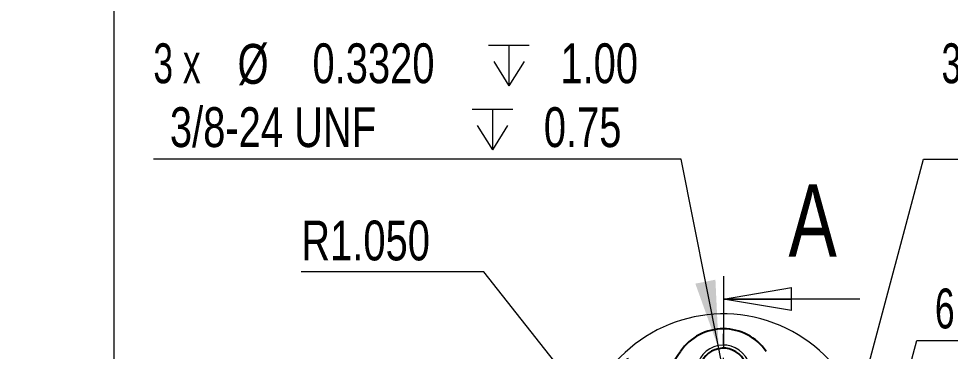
# Model space of a CAD drawing. Header units: inches. Extents: x 0 to 13.3, y 0 to 8.2.
# Drawn here: x 0 to 3.228, y 4.014 to 5.165 of the extents above; entities that cross this region are included whole.
import ezdxf

# ---------------------------------------------------------------- set-up
doc = ezdxf.new("R2010")
doc.units = ezdxf.units.IN
doc.header["$MEASUREMENT"] = 0
doc.linetypes.add('CENTER', pattern=[0.39999999999999997, 0.25, -0.05, 0.05, -0.05])
doc.linetypes.add('CENTERX2', pattern=[0.7999999999999999, 0.5, -0.1, 0.1, -0.1])
doc.styles.add('SLDTEXTSTYLE0', font='TXT', dxfattribs={"width": 0.75})
doc.styles.add('SLDTEXTSTYLE2', font='TXT', dxfattribs={"width": 0.6666666666666666})
doc.dimstyles.new('SLDDIMSTYLE1', dxfattribs={"dimtxt": 0.1377952755905512, "dimasz": 0.2362204724409449, "dimexe": 0, "dimexo": 0.0625, "dimgap": 0.0344488188976378, "dimtad": 0, "dimtih": 1, "dimtoh": 1, "dimdec": 3, "dimlfac": 2, "dimrnd": 1e-09, "dimzin": 4, "dimdsep": 46, "dimtxsty": 'SLDTEXTSTYLE0', "dimblk1": 'NONE', "dimblk2": 'NONE', "dimsah": 1, "dimcen": 0, "dimadec": 0, "dimazin": 1, "dimtfac": 1, "dimtdec": 3, "dimtofl": 0, "dimtmove": 0, "dimatfit": 3, "dimldrblk": 'NONE', "dimfxl": 0, "dimfrac": 2, "dimtolj": 1, "dimtzin": 12, "dimarcsym": 0})
doc.dimstyles.new('SLDDIMSTYLE5', dxfattribs={"dimtxt": 0.1377952755905512, "dimasz": 0.2362204724409449, "dimexe": 0, "dimexo": 0.0625, "dimgap": 0.0344488188976378, "dimtad": 0, "dimtih": 1, "dimtoh": 1, "dimdec": 3, "dimlfac": 2, "dimrnd": 1e-09, "dimzin": 4, "dimdsep": 46, "dimtxsty": 'SLDTEXTSTYLE0', "dimsah": 1, "dimcen": 0, "dimadec": 0, "dimazin": 1, "dimtfac": 1, "dimtdec": 3, "dimtofl": 0, "dimtmove": 0, "dimatfit": 3, "dimfxl": 0, "dimfrac": 2, "dimtolj": 1, "dimtzin": 12, "dimarcsym": 0})
doc.dimstyles.new('SLDDIMSTYLE7', dxfattribs={"dimtxt": 0.1377952755905512, "dimasz": 0.2362204724409449, "dimexe": 0, "dimexo": 0.0625, "dimgap": 0.0344488188976378, "dimtad": 0, "dimtih": 1, "dimtoh": 1, "dimdec": 4, "dimlfac": 2, "dimrnd": 1e-09, "dimzin": 0, "dimdsep": 46, "dimtxsty": 'SLDTEXTSTYLE0', "dimblk1": 'NONE', "dimsah": 1, "dimcen": 0, "dimadec": 0, "dimazin": 0, "dimtfac": 1, "dimtmove": 0, "dimatfit": 3, "dimldrblk": 'NONE', "dimfxl": 0, "dimfrac": 2, "dimtolj": 1, "dimtzin": 12, "dimarcsym": 0})
doc.dimstyles.new('SLDDIMSTYLE8', dxfattribs={"dimtxt": 0.1377952755905512, "dimasz": 0.2362204724409449, "dimexe": 0, "dimexo": 0.0625, "dimgap": 0.0344488188976378, "dimtad": 0, "dimtih": 1, "dimtoh": 1, "dimdec": 4, "dimlfac": 2, "dimrnd": 1e-09, "dimdsep": 46, "dimtxsty": 'SLDTEXTSTYLE0', "dimblk1": 'NONE', "dimsah": 1, "dimcen": 0, "dimadec": 0, "dimazin": 2, "dimtfac": 1, "dimtdec": 4, "dimtmove": 0, "dimatfit": 3, "dimldrblk": 'NONE', "dimfxl": 0, "dimfrac": 2, "dimtolj": 1, "dimtzin": 12, "dimarcsym": 0})

# ---------------------------------------------------------------- blocks, each defined once
blk = doc.blocks.new('_D_1')
at = {"color": 7, "linetype": 'Continuous', "lineweight": 18, "insert": (9.609786689556502, 4.596167682031187), "char_height": 0.1377952755905512, "attachment_point": 1, "style": 'SLDTEXTSTYLE0'}
blk.add_mtext('R10.000', dxfattribs=at)
blk = doc.blocks.new('_None')
blk = doc.blocks.new('_D_6')
at = {"color": 7, "linetype": 'Continuous', "lineweight": 0}
for p, q in [((1.611446070916776, 4.289047135150743), (0.979200832662387, 4.289047135150743)), ((2.115074407114127, 3.653665048366869), (1.611446070916776, 4.289047135150743)), ((2.441189200815236, 3.242235660343501), (2.115074407114127, 3.653665048366869))]:
    blk.add_line(p, q, dxfattribs=at)
at = {"color": 7, "linetype": 'Continuous', "lineweight": 18}
blk.add_arc((2.441189200815236, 3.242235660343501), 0.8168865019611575, 113.7775198076361, 132.6903194684805, dxfattribs=at)
blk.add_solid([(2.115074407114127, 3.653665048366869), (1.996109104303056, 3.860795130291969), (1.940573078923074, 3.816775135641651)], dxfattribs=at)
at = {"color": 7, "linetype": 'Continuous', "lineweight": 18, "insert": (0.979200832662387, 4.46667457273259), "char_height": 0.1377952755905512, "attachment_point": 1, "style": 'SLDTEXTSTYLE0'}
blk.add_mtext('R1.050', dxfattribs=at)
blk = doc.blocks.new('SW_SYMBOL_HOLE_DEPTH')
at = {"color": 0, "linetype": 'Continuous', "lineweight": 18}
for p, q in [((0, 34.44881889763779), (31.49606299212599, 34.44881889763779)), ((15.74803149606299, 34.44881889763779), (15.74803149606299, 2.952755905511811)), ((3.937007874015748, 21.8503937007874), (15.74803149606299, 2.952755905511811)), ((27.55905511811024, 21.8503937007874), (15.74803149606299, 2.952755905511811))]:
    blk.add_line(p, q, dxfattribs=at)
blk = doc.blocks.new('_D_8')
at = {"color": 7, "linetype": 'Continuous', "lineweight": 0}
for p, q in [((2.294720545039306, 4.678854267879859), (0.4666131948194145, 4.678854267879859)), ((2.425002433595214, 4.023641978077229), (2.294720545039306, 4.678854267879859)), ((2.457375968035257, 3.860829342609772), (2.425002433595214, 4.023641978077229))]:
    blk.add_line(p, q, dxfattribs=at)
at = {"color": 7, "linetype": 'Continuous', "lineweight": 18}
blk.add_solid([(2.425002433595214, 4.023641978077229), (2.413687132694079, 4.262236986568071), (2.344181691122733, 4.248416580062029)], dxfattribs=at)
at = {"color": 7, "linetype": 'Continuous', "lineweight": 18, "xscale": 0.004470703125, "yscale": 0.004470703125, "zscale": 0.004470703125}
for p in [(1.628083837411439, 4.918817807440573), (1.57068349383844, 4.697962597112142)]:
    blk.add_blockref('SW_SYMBOL_HOLE_DEPTH', p, dxfattribs=at)
at = {"color": 7, "linetype": 'Continuous', "lineweight": 18, "char_height": 0.1377952755905512, "attachment_point": 1}
for s, insert, style in [('3 x', (0.4666131948194145, 5.079442126470562), 'SLDTEXTSTYLE2'), ('%%c', (0.7584712465836287, 5.077336922665056), 'SLDTEXTSTYLE0'), ('0.3320', (1.017956970929065, 5.079442126470562), 'SLDTEXTSTYLE0'), ('1.00', (1.876632131440337, 5.079442126470562), 'SLDTEXTSTYLE0'), ('3/8-24 UNF', (0.5240135383924142, 4.858586916142132), 'SLDTEXTSTYLE0'), ('0.75', (1.819231787867338, 4.858586916142132), 'SLDTEXTSTYLE0')]:
    blk.add_mtext(s, dxfattribs=dict(at, insert=insert, style=style))
blk = doc.blocks.new('_D_9')
at = {"color": 7, "linetype": 'Continuous', "lineweight": 0}
for p, q in [((2.959386710861394, 3.483962371117204), (3.111524052981682, 4.051746661638621)), ((3.111524052981682, 4.051746661638621), (4.888723697958397, 4.051746661638621)), ((2.918946235064126, 3.333036460759537), (2.959386710861394, 3.483962371117204))]:
    blk.add_line(p, q, dxfattribs=at)
at = {"color": 7, "linetype": 'Continuous', "lineweight": 18}
blk.add_solid([(2.959386710861394, 3.483962371117204), (3.054750786226561, 3.702963072579494), (2.986299349717887, 3.721304579712743)], dxfattribs=at)
at = {"color": 7, "linetype": 'Continuous', "lineweight": 18, "xscale": 0.004470703125, "yscale": 0.004470703125, "zscale": 0.004470703125}
blk.add_blockref('SW_SYMBOL_HOLE_DEPTH', (4.284586990330529, 4.070854990870904), dxfattribs=at)
at = {"color": 7, "linetype": 'Continuous', "lineweight": 18, "char_height": 0.1377952755905512, "attachment_point": 1}
for s, insert, style in [('6 x', (3.174024052981683, 4.231479309900894), 'SLDTEXTSTYLE2'), ('%%c', (3.465882104745897, 4.229374106095388), 'SLDTEXTSTYLE0'), ('0.3125', (3.673694600744876, 4.231479309900894), 'SLDTEXTSTYLE0'), ('1.33', (4.533135284359426, 4.231479309900894), 'SLDTEXTSTYLE0')]:
    blk.add_mtext(s, dxfattribs=dict(at, insert=insert, style=style))
blk = doc.blocks.new('_D_10')
at = {"color": 7, "linetype": 'Continuous', "lineweight": 0}
for p, q in [((2.814802249692915, 3.485702138437331), (3.134506399224509, 4.678854267879858)), ((3.134506399224509, 4.678854267879858), (4.9626137494444, 4.678854267879858)), ((2.797202554625944, 3.420019182249674), (2.814802249692915, 3.485702138437331))]:
    blk.add_line(p, q, dxfattribs=at)
at = {"color": 7, "linetype": 'Continuous', "lineweight": 18}
blk.add_solid([(2.814802249692915, 3.485702138437331), (2.91016632505808, 3.704702839899621), (2.841714888549406, 3.72304434703287)], dxfattribs=at)
at = {"color": 7, "linetype": 'Continuous', "lineweight": 18, "xscale": 0.004470703125, "yscale": 0.004470703125, "zscale": 0.004470703125}
for p in [(4.358477041816533, 4.918817807440572), (4.265575268359081, 4.697962597112141)]:
    blk.add_blockref('SW_SYMBOL_HOLE_DEPTH', p, dxfattribs=at)
at = {"color": 7, "linetype": 'Continuous', "lineweight": 18, "char_height": 0.1377952755905512, "attachment_point": 1}
for s, insert, style in [('3 x', (3.197006399224509, 5.079442126470561), 'SLDTEXTSTYLE2'), ('%%c', (3.488864450988723, 5.077336922665055), 'SLDTEXTSTYLE0'), ('0.1360', (3.748350175334159, 5.079442126470561), 'SLDTEXTSTYLE0'), ('1.25', (4.607025335845431, 5.079442126470561), 'SLDTEXTSTYLE0'), ('8-32 UNC', (3.341581401028417, 4.858586916142131), 'SLDTEXTSTYLE0'), ('0.60', (4.514123489055493, 4.858586916142131), 'SLDTEXTSTYLE0')]:
    blk.add_mtext(s, dxfattribs=dict(at, insert=insert, style=style))
blk = doc.blocks.new('SW_CENTERMARKSYMBOL_2')
at = {"color": 0, "linetype": 'Continuous', "lineweight": 18}
for p, q in [((-0.6062177826491056, 1.148425196850396), (-0.6062177826491056, 1.1822125984252)), ((-0.6062177826491056, 0.4484251968503969), (-0.6062177826491056, 1.0992125984252)), ((-0.6062177826491056, 1.050000000000003), (-0.6062177826491056, 1.0992125984252)), ((-0.6062177826491056, 1.050000000000003), (-0.6062177826491056, 1.000787401574806)), ((-0.6062177826491056, 0.9515748031496095), (-0.6062177826491056, 0.9177874015748068)), ((-1.072869084070631, 0.7633951365818807), (-1.094510830169869, 0.7825670376508616)), ((-0.1395664812275812, 0.7633951365818813), (-0.1179247351283428, 0.7825670376508627)), ((-0.9991950547966293, 0.6981290903896044), (-1.03603206943363, 0.7307621134857425)), ((-0.2132405105015825, 0.6981290903896049), (-0.1764034958645818, 0.730762113485743)), ((-0.9991950547966293, 0.6981290903896044), (-0.9623580401596286, 0.6654960672934662)), ((-0.2132405105015825, 0.6981290903896049), (-0.2500775251385832, 0.6654960672934668)), ((-0.9255210255226279, 0.6328630441973281), (-0.9038792794233899, 0.6136911431283472)), ((-0.2869145397755833, 0.6328630441973285), (-0.3085562858748217, 0.6136911431283472)), ((-1.013650344415762, 0.5852312992126033), (-1.043095208144433, 0.6022312992126032)), ((-0.9710309839932998, 0.5606250000000044), (-1.013650344415762, 0.5852312992126033)), ((-0.2414045813049114, 0.5606250000000049), (-0.1987852208824492, 0.5852312992126033)), ((-0.1987852208824492, 0.5852312992126033), (-0.1693403571537783, 0.6022312992126038)), ((-1.197554123440711, 0.5474343134491788), (-1.224978349854909, 0.5565906648188813)), ((-0.9710309839932998, 0.5606250000000044), (-0.9284116235708374, 0.5360187007874059)), ((-0.2414045813049114, 0.5606250000000049), (-0.2840239417273742, 0.5360187007874064)), ((-0.01488144185750121, 0.5474343134491799), (0.0125427845566974, 0.5565906648188819)), ((-1.10419505479663, 0.5162637555948726), (-1.15087458911867, 0.5318490345220257)), ((-0.9284116235708374, 0.5360187007874059), (-0.8989667598421665, 0.5190187007874061)), ((-0.2840239417273742, 0.5360187007874064), (-0.3134688054560451, 0.5190187007874061)), ((-0.1082405105015813, 0.5162637555948731), (-0.06156097617954127, 0.5318490345220263)), ((-1.10419505479663, 0.5162637555948726), (-1.05751552047459, 0.5006784766677196)), ((-1.01083598615255, 0.4850931977405665), (-0.9834117597383512, 0.4759368463708639)), ((-0.2015995791456615, 0.485093197740567), (-0.2290238055598601, 0.4759368463708645)), ((-0.1082405105015813, 0.5162637555948731), (-0.1549200448236214, 0.5006784766677201)), ((-0.6062177826491056, 0.3500000000000031), (-0.6062177826491056, 0.3992125984252)), ((-0.7046429794994994, 0.3500000000000031), (-1.355430381074303, 0.3500000000000031)), ((-0.6062177826491056, 0.3500000000000031), (-0.6554303810743025, 0.3500000000000031)), ((-0.6062177826491056, 0.3500000000000031), (-0.6062177826491056, 0.3007874015748062)), ((-0.6062177826491056, 0.3500000000000031), (-0.5570051842239088, 0.3500000000000031)), ((-0.5077925857987119, 0.3500000000000031), (0.1429948157760914, 0.3500000000000031)), ((-0.6062177826491056, 0.2515748031496093), (-0.6062177826491056, -0.399212598425194)), ((-1.127196844453291, 0.04921259842520454), (-1.097936096361645, 0.06610629921260563)), ((-0.08523872084492493, 0.04921259842519744), (-0.1144994689365703, 0.06610629921259908)), ((-1.212435565298216, 8.19554398099279e-15), (-1.255054925720679, -0.0246062992125897)), ((-1.212435565298216, 8.19554398099279e-15), (-1.169816204875753, 0.02460629921260664)), ((-0.6062177826491056, -0.02203740157480033), (-0.6062177826491056, 0.01196259842519936)), ((0, 0), (-0.04261936042246219, 0.02460629921259845)), ((0, 0), (0.04261936042246274, -0.02460629921259845)), ((-0.6062177826491056, -0.07124999999999723), (-0.6062177826491056, -0.02203740157480033)), ((-1.297674286143142, -0.04921259842518761), (-1.326935034234788, -0.0661062992125887)), ((-0.6915327432790267, -0.06795624193788304), (-0.6857502629640662, -0.03962798949919964)), ((-0.5209028220191843, -0.06795624193788304), (-0.5266853023341446, -0.03962798949919964)), ((0.08523872084492493, -0.04921259842519744), (0.1144994689365709, -0.06610629921259908)), ((-0.6062177826491056, -0.07124999999999723), (-0.6062177826491054, -0.1204625984251941)), ((-0.7112177826491055, -0.164392845984465), (-0.701375262964066, -0.1161745439611737)), ((-0.6062177826491054, -0.1204625984251941), (-0.6062177826491054, -0.1544625984251944)), ((-0.5012177826491055, -0.164392845984465), (-0.5110603023341449, -0.1161745439611737)), ((-0.7112177826491055, -0.164392845984465), (-0.7210603023341449, -0.2126111480077557)), ((-0.5012177826491055, -0.164392845984465), (-0.4913752629640661, -0.2126111480077557)), ((-0.7309028220191842, -0.2608294500310469), (-0.7366853023341448, -0.2891577024697298)), ((-0.4815327432790268, -0.2608294500310469), (-0.475750262964066, -0.2891577024697298))]:
    blk.add_line(p, q, dxfattribs=at)
at = {"color": 0, "linetype": 'CENTERX2', "lineweight": 0}
for radius, start, end in [(0.7000000000000003, 98.05621196753125, 201.943788032469), (0.7000000000000004, 338.0562119675318, 81.94378803246875), (0.5250000000000007, 52.27857498952411, 127.7214250104759), (0.4212500000000001, 43.3871771567288, 136.6128228432713), (0.5250000000000001, 149.2046569238926, 150.7953430761069), (0.5250000000000002, 29.20465692389312, 30.79534307610744), (0.4212500000000002, 163.3871771567283, 256.6128228432723), (0.4212500000000002, 283.3871771567293, 16.61282284327176), (0.5250000000000007, 172.2785749895236, 247.721425010477), (0.5250000000000005, 292.2785749895247, 7.72142501047644), (0.7000000000000004, 218.0562119675315, 321.9437880324693), (0.5250000000000007, 269.2046569238937, 270.795343076108)]:
    blk.add_arc((-0.6062177826491056, 0.3500000000000031), radius, start, end, dxfattribs=at)
at = {"color": 0, "linetype": 'Continuous', "lineweight": 0}
for radius, start, end in [(0.7000000000000003, 90, 94.02810598376564), (0.7000000000000003, 85.97189401623439, 90), (0.525, 133.0922329888301, 138.4630409671843), (0.5250000000000004, 41.53695903281579, 46.90776701116992), (0.5250000000000001, 138.4630409671843, 143.8338489455384), (0.525, 36.16615105446159, 41.53695903281579), (0.4212500000000001, 143.3064114216355, 149.9999999999998), (0.4212500000000005, 30.00000000000026, 36.69358857836451), (0.5250000000000001, 156.1661510544611, 161.5369590328153), (0.4212500000000002, 149.9999999999998, 156.693588578364), (0.4212500000000005, 23.30641142163598, 30.00000000000026), (0.5250000000000002, 18.46304096718479, 23.83384894553897), (0.5250000000000002, 161.5369590328153, 166.9077670111694), (0.5250000000000001, 13.09223298883064, 18.46304096718479), (0.7000000000000004, 205.9718940162347, 210.0000000000003), (0.7000000000000003, 330.0000000000006, 334.0281059837662), (0.7000000000000003, 325.9718940162349, 330.0000000000006), (0.7000000000000004, 210.0000000000003, 214.0281059837659), (0.4212500000000005, 263.3064114216366, 270.0000000000008), (0.4212500000000005, 270.0000000000008, 276.6935885783651), (0.5250000000000007, 253.0922329888312, 258.4630409671853), (0.5250000000000007, 281.5369590328163, 286.9077670111705), (0.5250000000000007, 258.4630409671853, 263.8338489455395), (0.5250000000000007, 276.1661510544621, 281.5369590328163)]:
    blk.add_arc((-0.6062177826491056, 0.3500000000000031), radius, start, end, dxfattribs=at)
blk = doc.blocks.new('SW_CENTERMARKSYMBOL_3')
at = {"color": 0, "linetype": 'Continuous', "lineweight": 18}
for p, q in [((-0.6062177826491056, 1.148425196850396), (-0.6062177826491056, 1.1822125984252)), ((-0.6062177826491056, 0.4484251968503969), (-0.6062177826491056, 1.0992125984252)), ((-0.6062177826491056, 1.050000000000003), (-0.6062177826491056, 1.0992125984252)), ((-0.6062177826491056, 1.050000000000003), (-0.6062177826491056, 1.000787401574806)), ((-0.6062177826491056, 0.9515748031496095), (-0.6062177826491056, 0.9177874015748068)), ((-1.072869084070631, 0.7633951365818807), (-1.094510830169869, 0.7825670376508616)), ((-0.1395664812275812, 0.7633951365818813), (-0.1179247351283428, 0.7825670376508627)), ((-0.9991950547966293, 0.6981290903896044), (-1.03603206943363, 0.7307621134857425)), ((-0.2132405105015825, 0.6981290903896049), (-0.1764034958645818, 0.730762113485743)), ((-0.9991950547966293, 0.6981290903896044), (-0.9623580401596286, 0.6654960672934662)), ((-0.2132405105015825, 0.6981290903896049), (-0.2500775251385832, 0.6654960672934668)), ((-0.9255210255226279, 0.6328630441973281), (-0.9038792794233899, 0.6136911431283472)), ((-0.2869145397755833, 0.6328630441973285), (-0.3085562858748217, 0.6136911431283472)), ((-1.013650344415762, 0.5852312992126033), (-1.043095208144433, 0.6022312992126032)), ((-0.9710309839932998, 0.5606250000000044), (-1.013650344415762, 0.5852312992126033)), ((-0.2414045813049114, 0.5606250000000049), (-0.1987852208824492, 0.5852312992126033)), ((-0.1987852208824492, 0.5852312992126033), (-0.1693403571537783, 0.6022312992126038)), ((-1.197554123440711, 0.5474343134491788), (-1.224978349854909, 0.5565906648188813)), ((-0.9710309839932998, 0.5606250000000044), (-0.9284116235708374, 0.5360187007874059)), ((-0.2414045813049114, 0.5606250000000049), (-0.2840239417273742, 0.5360187007874064)), ((-0.01488144185750121, 0.5474343134491799), (0.0125427845566974, 0.5565906648188819)), ((-1.10419505479663, 0.5162637555948726), (-1.15087458911867, 0.5318490345220257)), ((-0.9284116235708374, 0.5360187007874059), (-0.8989667598421665, 0.5190187007874061)), ((-0.2840239417273742, 0.5360187007874064), (-0.3134688054560451, 0.5190187007874061)), ((-0.1082405105015813, 0.5162637555948731), (-0.06156097617954127, 0.5318490345220263)), ((-1.10419505479663, 0.5162637555948726), (-1.05751552047459, 0.5006784766677196)), ((-1.01083598615255, 0.4850931977405665), (-0.9834117597383512, 0.4759368463708639)), ((-0.2015995791456615, 0.485093197740567), (-0.2290238055598601, 0.4759368463708645)), ((-0.1082405105015813, 0.5162637555948731), (-0.1549200448236214, 0.5006784766677201)), ((-0.6062177826491056, 0.3500000000000031), (-0.6062177826491056, 0.3992125984252)), ((-0.7046429794994994, 0.3500000000000031), (-1.355430381074303, 0.3500000000000031)), ((-0.6062177826491056, 0.3500000000000031), (-0.6554303810743025, 0.3500000000000031)), ((-0.6062177826491056, 0.3500000000000031), (-0.6062177826491056, 0.3007874015748062)), ((-0.6062177826491056, 0.3500000000000031), (-0.5570051842239088, 0.3500000000000031)), ((-0.5077925857987119, 0.3500000000000031), (0.1429948157760914, 0.3500000000000031)), ((-0.6062177826491056, 0.2515748031496093), (-0.6062177826491056, -0.399212598425194)), ((-1.127196844453291, 0.04921259842520454), (-1.097936096361645, 0.06610629921260563)), ((-0.08523872084492493, 0.04921259842519744), (-0.1144994689365703, 0.06610629921259908)), ((-1.212435565298216, 8.19554398099279e-15), (-1.255054925720679, -0.0246062992125897)), ((-1.212435565298216, 8.19554398099279e-15), (-1.169816204875753, 0.02460629921260664)), ((-0.6062177826491056, -0.02203740157480033), (-0.6062177826491056, 0.01196259842519936)), ((0, 0), (-0.04261936042246219, 0.02460629921259845)), ((0, 0), (0.04261936042246274, -0.02460629921259845)), ((-0.6062177826491056, -0.07124999999999723), (-0.6062177826491056, -0.02203740157480033)), ((-1.297674286143142, -0.04921259842518761), (-1.326935034234788, -0.0661062992125887)), ((-0.6915327432790267, -0.06795624193788304), (-0.6857502629640662, -0.03962798949919964)), ((-0.5209028220191843, -0.06795624193788304), (-0.5266853023341446, -0.03962798949919964)), ((0.08523872084492493, -0.04921259842519744), (0.1144994689365709, -0.06610629921259908)), ((-0.6062177826491056, -0.07124999999999723), (-0.6062177826491054, -0.1204625984251941)), ((-0.7112177826491055, -0.164392845984465), (-0.701375262964066, -0.1161745439611737)), ((-0.6062177826491054, -0.1204625984251941), (-0.6062177826491054, -0.1544625984251944)), ((-0.5012177826491055, -0.164392845984465), (-0.5110603023341449, -0.1161745439611737)), ((-0.7112177826491055, -0.164392845984465), (-0.7210603023341449, -0.2126111480077557)), ((-0.5012177826491055, -0.164392845984465), (-0.4913752629640661, -0.2126111480077557)), ((-0.7309028220191842, -0.2608294500310469), (-0.7366853023341448, -0.2891577024697298)), ((-0.4815327432790268, -0.2608294500310469), (-0.475750262964066, -0.2891577024697298))]:
    blk.add_line(p, q, dxfattribs=at)
at = {"color": 0, "linetype": 'CENTERX2', "lineweight": 0}
for radius, start, end in [(0.7000000000000003, 98.05621196753125, 201.943788032469), (0.7000000000000004, 338.0562119675318, 81.94378803246875), (0.5250000000000007, 52.27857498952411, 127.7214250104759), (0.4212500000000001, 43.3871771567288, 136.6128228432713), (0.5250000000000001, 149.2046569238926, 150.7953430761069), (0.5250000000000002, 29.20465692389312, 30.79534307610744), (0.4212500000000002, 163.3871771567283, 256.6128228432723), (0.4212500000000002, 283.3871771567293, 16.61282284327176), (0.5250000000000007, 172.2785749895236, 247.721425010477), (0.5250000000000005, 292.2785749895247, 7.72142501047644), (0.7000000000000004, 218.0562119675315, 321.9437880324693), (0.5250000000000007, 269.2046569238937, 270.795343076108)]:
    blk.add_arc((-0.6062177826491056, 0.3500000000000031), radius, start, end, dxfattribs=at)
at = {"color": 0, "linetype": 'Continuous', "lineweight": 0}
for radius, start, end in [(0.7000000000000003, 90, 94.02810598376564), (0.7000000000000003, 85.97189401623439, 90), (0.525, 133.0922329888301, 138.4630409671843), (0.5250000000000004, 41.53695903281579, 46.90776701116992), (0.5250000000000001, 138.4630409671843, 143.8338489455384), (0.525, 36.16615105446159, 41.53695903281579), (0.4212500000000001, 143.3064114216355, 149.9999999999998), (0.4212500000000005, 30.00000000000026, 36.69358857836451), (0.5250000000000001, 156.1661510544611, 161.5369590328153), (0.4212500000000002, 149.9999999999998, 156.693588578364), (0.4212500000000005, 23.30641142163598, 30.00000000000026), (0.5250000000000002, 18.46304096718479, 23.83384894553897), (0.5250000000000002, 161.5369590328153, 166.9077670111694), (0.5250000000000001, 13.09223298883064, 18.46304096718479), (0.7000000000000004, 205.9718940162347, 210.0000000000003), (0.7000000000000003, 330.0000000000006, 334.0281059837662), (0.7000000000000003, 325.9718940162349, 330.0000000000006), (0.7000000000000004, 210.0000000000003, 214.0281059837659), (0.4212500000000005, 263.3064114216366, 270.0000000000008), (0.4212500000000005, 270.0000000000008, 276.6935885783651), (0.5250000000000007, 253.0922329888312, 258.4630409671853), (0.5250000000000007, 281.5369590328163, 286.9077670111705), (0.5250000000000007, 258.4630409671853, 263.8338489455395), (0.5250000000000007, 276.1661510544621, 281.5369590328163)]:
    blk.add_arc((-0.6062177826491056, 0.3500000000000031), radius, start, end, dxfattribs=at)
blk = doc.blocks.new('_Closed')
at = {"color": 0, "linetype": 'ByBlock', "lineweight": -2}
for p, q in [((-1, 0.166667), (0, 0)), ((-1, 0.166667), (-1, -0.166667)), ((0, 0), (-1, -0.166667)), ((0, 0), (-1, 0))]:
    blk.add_line(p, q, dxfattribs=at)

msp = doc.modelspace()

# ---------------------------------------------------------------- linework, layer by layer
at = {"color": 7, "linetype": 'Continuous', "lineweight": 18}
for p, q in [((0.3299269999999985, 8.192073170731705), (0.3299269999999985, 0.3920731707317054)), ((2.913630145697125, 4.195267156406493), (2.441189200815236, 4.195267156406493))]:
    msp.add_line(p, q, dxfattribs=at)
at = {"color": 7, "linetype": 'CENTER', "lineweight": 18}
msp.add_line((2.441189200815236, 4.274007313886808), (2.441189200815236, 2.395700227272635), dxfattribs=at)
at = {"color": 7, "linetype": 'Continuous', "lineweight": 18}
for centre, radius, start, end in [((2.441189200815236, 3.642235660343501), 0.5014024262976151, 266.4141230524401, 243.6392600495652), ((2.441189200815236, 3.9422356603435), 0.09374999999999982, 255.0000000000007, 195.0000000000009)]:
    msp.add_arc(centre, radius, start, end, dxfattribs=at)
at = {"color": 7, "linetype": 'Continuous', "lineweight": 25}
for centre, radius, start, end in [((2.441189200815245, 3.912235660343501), 0.1799999999999997, 34.57332213055841, 145.4266778694399), ((-1.824026305033926, 6.851680623030132), 5.000000000000002, 323.1326912457309, 325.4266778694408), ((2.441189200815236, 3.9422356603435), 0.08300000000000003, 331.7621055392009, 180)]:
    msp.add_arc(centre, radius, start, end, dxfattribs=at)

# ---------------------------------------------------------------- block references
at = {"color": 7, "linetype": 'Continuous', "lineweight": 18, "xscale": 0.2362204724409449, "yscale": 0.2362204724409449, "rotation": 180.0000000000004}
msp.add_blockref('_Closed', (2.441189200815236, 4.195267156406493), dxfattribs=at)
at = {"color": 7, "linetype": 'Continuous', "lineweight": 0}
for name in ['SW_CENTERMARKSYMBOL_2', 'SW_CENTERMARKSYMBOL_3']:
    msp.add_blockref(name, (3.047406983464342, 2.892235660343498), dxfattribs=at)

# ---------------------------------------------------------------- texts
at = {"color": 7, "linetype": 'Continuous', "insert": (2.667022236302184, 4.592327920666136), "char_height": 0.25, "attachment_point": 1, "style": 'SLDTEXTSTYLE0'}
msp.add_mtext('A', dxfattribs=at)

# ---------------------------------------------------------------- dimensions: what is measured, and where the dimension line sits
at = {"color": 7, "linetype": 'Continuous', "lineweight": 18}
for center, mpoint, dimstyle, picture, middle in [((13.32205935357799, 7.168635491303737), (0, 0), 'SLDDIMSTYLE1', '_D_1', (9.945567013926874, 4.527915244273343)), ((2.441189200815236, 3.242235660343501), (2.115074407114127, 3.653665048366869), 'SLDDIMSTYLE5', '_D_6', (1.264073451789581, 4.398422134974745))]:
    dim = msp.add_radius_dim(center=center, mpoint=mpoint, dimstyle=dimstyle, dxfattribs=at)
    dim.commit()
    dim.dimension.update_dxf_attribs({"geometry": picture, "text_midpoint": middle, "dimtype": 164})
for p1, p2, text, dimstyle, picture, middle in [((2.457375968035257, 3.860829342609772), (2.425002433595214, 4.023641978077229), '3 x <> {\\fGDT;x} 1.00\\P3/8-24 UNF  {\\fGDT;x} 0.75\\P', 'SLDDIMSTYLE7', '_D_8', (1.34941686992936, 4.89970947820829)), ((2.797202554625945, 3.420019182249674), (2.814802249692915, 3.485702138437331), '3 x <> {\\fGDT;x} 1.25\\P8-32 UNC  {\\fGDT;x} 0.60\\P', 'SLDDIMSTYLE7', '_D_10', (4.079810074334454, 4.899709478208289)), ((2.918946235064126, 3.333036460759537), (2.959386710861394, 3.483962371117204), '6 x <> {\\fGDT;x} 1.33', 'SLDDIMSTYLE8', '_D_9', (4.03137387547004, 4.162174266802836))]:
    dim = msp.add_diameter_dim_2p(p1=p1, p2=p2, text=text, dimstyle=dimstyle, dxfattribs=at)
    dim.commit()
    dim.dimension.update_dxf_attribs({"geometry": picture, "text_midpoint": middle, "dimtype": 163})

doc.saveas('drawing.dxf')
